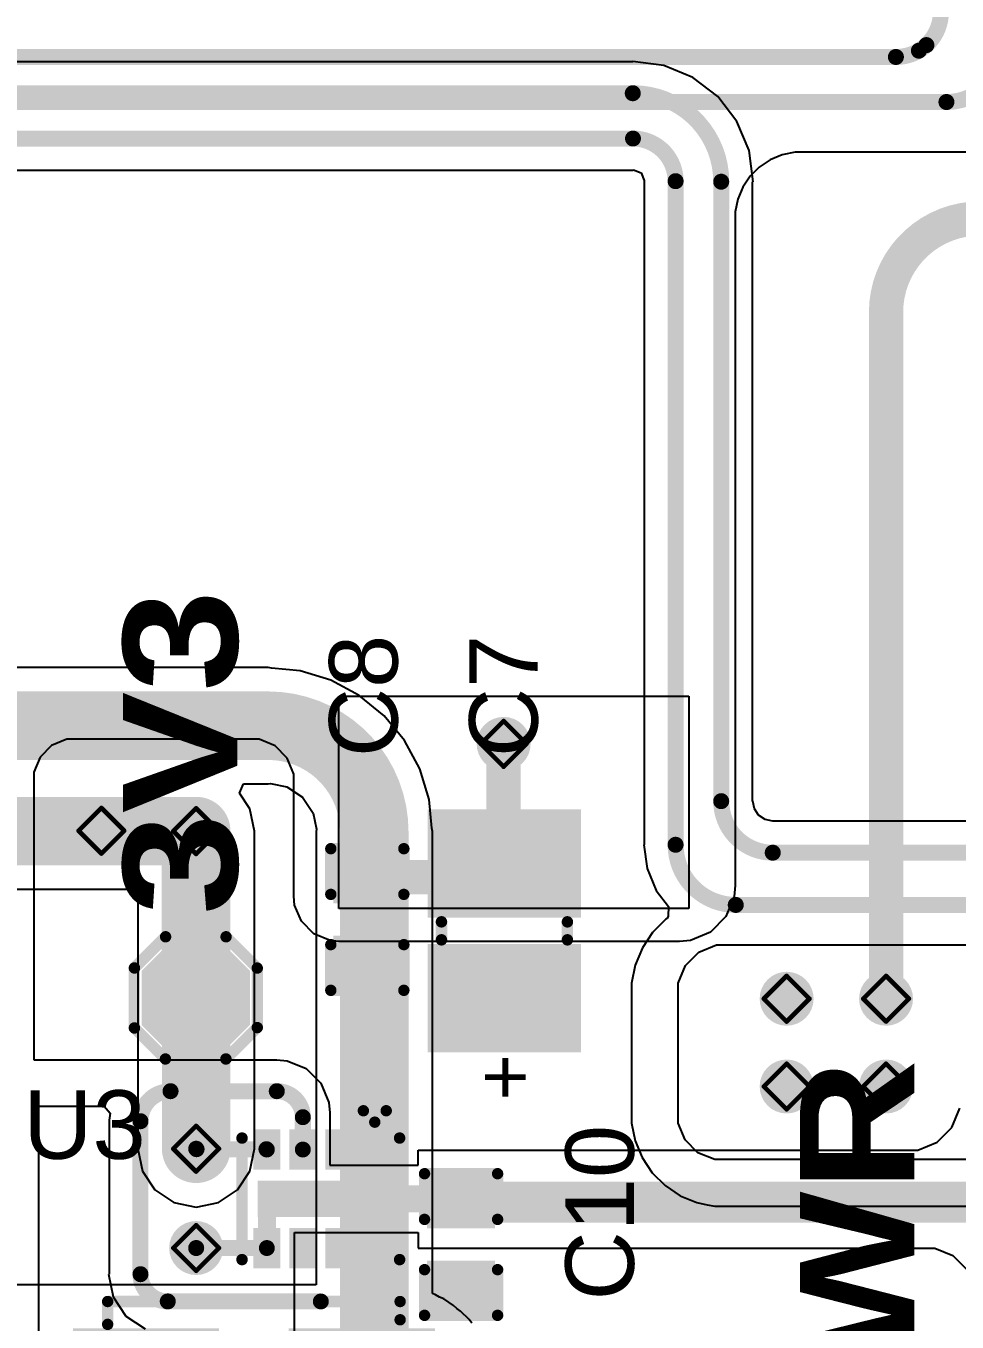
# Model space of a CAD drawing. Header units: inches. Extents: x -14 to 270, y -5 to 115.
# Drawn here: x 83 to 93.35, y 5.25 to 19.67 of the extents above; entities that cross this region are included whole.
import ezdxf

# ---------------------------------------------------------------- set-up
doc = ezdxf.new("R2010")
doc.units = ezdxf.units.IN
for name, color, linetype in [('Bottom Layer', 5, 'Continuous'), ('Drill Drawing', 1, 'Continuous'), ('Top Layer', 1, 'Continuous'), ('Top Overlay', 2, 'Continuous'), ('Top Paste', 8, 'Continuous'), ('Top Solder', 216, 'Continuous'), ('Via Holes', 16, 'Continuous')]:
    doc.layers.add(name, color=color, linetype=linetype)
doc.styles.add('Arial', font='', dxfattribs={"height": 0.2})
doc.styles.add('Arial Black_Bold', font='', dxfattribs={"height": 0.2})
doc.styles.get('Arial').set_extended_font_data('Arial')
doc.styles.get('Arial Black_Bold').set_extended_font_data('Arial Black', bold=True)

# ---------------------------------------------------------------- blocks, each defined once
blk = doc.blocks.new('T____________0_5___48')
at = {"layer": 'Top Layer'}
blk.add_hatch(color=1, dxfattribs=at).paths.add_polyline_path([(0.25, 0.5), (-0.25, 0.5), (-0.5, 0.25), (-0.5, -0.25), (-0.25, -0.5), (0.25, -0.5), (0.5, -0.25), (0.5, 0.25)])
at = {"layer": 'Top Paste'}
blk.add_hatch(color=8, dxfattribs=at).paths.add_polyline_path([(0.25, 0.5), (-0.25, 0.5), (-0.5, 0.25), (-0.5, -0.25), (-0.25, -0.5), (0.25, -0.5), (0.5, -0.25), (0.5, 0.25)])
at = {"layer": 'Top Solder'}
blk.add_hatch(color=216, dxfattribs=at).paths.add_polyline_path([(0.301, 0.602), (-0.301, 0.602), (-0.602, 0.301), (-0.602, -0.301), (-0.301, -0.602), (0.301, -0.602), (0.602, -0.301), (0.602, 0.301)])
at = {"layer": 'Top Overlay'}
for points in [[(-0.682, 0.333, 0.127, 0.127, 0), (-0.336, 0.68, 0.127, 0.127, 0)], [(-0.336, 0.68, 0.127, 0.127, 0), (0.336, 0.68, 0.127, 0.127, 0)], [(0.336, 0.68, 0.127, 0.127, 0), (0.684, 0.332, 0.127, 0.127, 0)], [(-0.682, -0.334, 0.127, 0.127, 0), (-0.682, 0.333, 0.127, 0.127, 0)], [(0.684, -0.33, 0.127, 0.127, 0), (0.684, 0.332, 0.127, 0.127, 0)], [(-0.682, -0.334, 0.127, 0.127, 0), (-0.337, -0.679, 0.127, 0.127, 0)], [(0.335, -0.679, 0.127, 0.127, 0), (0.684, -0.33, 0.127, 0.127, 0)], [(-0.337, -0.679, 0.127, 0.127, 0), (0.335, -0.679, 0.127, 0.127, 0)]]:
    blk.add_lwpolyline(points, format="xyseb", dxfattribs=at)
for points in [[(-0.367, 0.68, 0.0635, 0.0635, 1), (-0.304, 0.68, 0.0635, 0.0635, 1)], [(-0.367, 0.68, 0.0635, 0.0635, 1), (-0.304, 0.68, 0.0635, 0.0635, 1)], [(0.305, 0.68, 0.0635, 0.0635, 1), (0.368, 0.68, 0.0635, 0.0635, 1)], [(0.305, 0.68, 0.0635, 0.0635, 1), (0.368, 0.68, 0.0635, 0.0635, 1)], [(-0.714, 0.333, 0.0635, 0.0635, 1), (-0.65, 0.333, 0.0635, 0.0635, 1)], [(-0.714, 0.333, 0.0635, 0.0635, 1), (-0.65, 0.333, 0.0635, 0.0635, 1)], [(0.652, 0.332, 0.0635, 0.0635, 1), (0.715, 0.332, 0.0635, 0.0635, 1)], [(0.652, 0.332, 0.0635, 0.0635, 1), (0.715, 0.332, 0.0635, 0.0635, 1)], [(-0.714, -0.334, 0.0635, 0.0635, 1), (-0.65, -0.334, 0.0635, 0.0635, 1)], [(-0.714, -0.334, 0.0635, 0.0635, 1), (-0.65, -0.334, 0.0635, 0.0635, 1)], [(0.652, -0.33, 0.0635, 0.0635, 1), (0.715, -0.33, 0.0635, 0.0635, 1)], [(0.652, -0.33, 0.0635, 0.0635, 1), (0.715, -0.33, 0.0635, 0.0635, 1)], [(-0.369, -0.679, 0.0635, 0.0635, 1), (-0.306, -0.679, 0.0635, 0.0635, 1)], [(-0.369, -0.679, 0.0635, 0.0635, 1), (-0.306, -0.679, 0.0635, 0.0635, 1)], [(0.303, -0.679, 0.0635, 0.0635, 1), (0.367, -0.679, 0.0635, 0.0635, 1)], [(0.303, -0.679, 0.0635, 0.0635, 1), (0.367, -0.679, 0.0635, 0.0635, 1)]]:
    blk.add_lwpolyline(points, format="xyseb", close=True, dxfattribs=at)
blk = doc.blocks.new('DFN_8_1_2_1_6__50')
at = {"layer": 'Top Layer'}
for points in [[(-0.375, 0.7), (-0.375, 0.5), (-0.72, 0.5), (-0.72, 0.7)], [(0.15, 0.65), (0.15, -0.65), (-0.15, -0.65), (-0.15, 0.65)], [(0.72, 0.7), (0.72, 0.5), (0.375, 0.5), (0.375, 0.7)], [(-0.375, 0.3), (-0.375, 0.1), (-0.72, 0.1), (-0.72, 0.3)], [(0.72, 0.3), (0.72, 0.1), (0.375, 0.1), (0.375, 0.3)], [(-0.375, -0.1), (-0.375, -0.3), (-0.72, -0.3), (-0.72, -0.1)], [(0.72, -0.1), (0.72, -0.3), (0.375, -0.3), (0.375, -0.1)], [(-0.375, -0.5), (-0.375, -0.7), (-0.72, -0.7), (-0.72, -0.5)], [(0.72, -0.5), (0.72, -0.7), (0.375, -0.7), (0.375, -0.5)]]:
    blk.add_hatch(color=1, dxfattribs=at).paths.add_polyline_path(points)
at = {"layer": 'Top Paste'}
for points in [[(-0.375, 0.7), (-0.375, 0.5), (-0.72, 0.5), (-0.72, 0.7)], [(0.15, 0.65), (0.15, -0.65), (-0.15, -0.65), (-0.15, 0.65)], [(0.72, 0.7), (0.72, 0.5), (0.375, 0.5), (0.375, 0.7)], [(-0.375, 0.3), (-0.375, 0.1), (-0.72, 0.1), (-0.72, 0.3)], [(0.72, 0.3), (0.72, 0.1), (0.375, 0.1), (0.375, 0.3)], [(-0.375, -0.1), (-0.375, -0.3), (-0.72, -0.3), (-0.72, -0.1)], [(0.72, -0.1), (0.72, -0.3), (0.375, -0.3), (0.375, -0.1)], [(-0.375, -0.5), (-0.375, -0.7), (-0.72, -0.7), (-0.72, -0.5)], [(0.72, -0.5), (0.72, -0.7), (0.375, -0.7), (0.375, -0.5)]]:
    blk.add_hatch(color=8, dxfattribs=at).paths.add_polyline_path(points)
at = {"layer": 'Top Solder'}
for points in [[(-0.324, 0.751), (-0.324, 0.449), (-0.771, 0.449), (-0.771, 0.751)], [(0.771, 0.751), (0.771, 0.449), (0.324, 0.449), (0.324, 0.751)], [(0.201, 0.701), (0.201, -0.701), (-0.201, -0.701), (-0.201, 0.701)], [(-0.324, 0.351), (-0.324, 0.049), (-0.771, 0.049), (-0.771, 0.351)], [(0.771, 0.351), (0.771, 0.049), (0.324, 0.049), (0.324, 0.351)], [(-0.324, -0.049), (-0.324, -0.351), (-0.771, -0.351), (-0.771, -0.049)], [(0.771, -0.049), (0.771, -0.351), (0.324, -0.351), (0.324, -0.049)], [(-0.324, -0.449), (-0.324, -0.751), (-0.771, -0.751), (-0.771, -0.449)], [(0.771, -0.449), (0.771, -0.751), (0.324, -0.751), (0.324, -0.449)]]:
    blk.add_hatch(color=216, dxfattribs=at).paths.add_polyline_path(points)
at = {"layer": 'Top Overlay'}
for points in [[(0.676, 0.876, 0.127, 0.127, 0), (-0.676, 0.876, 0.127, 0.127, 0)], [(-0.979, 0.473, 0.127, 0.127, 0), (-0.979, 0.727, 0.127, 0.127, 0)], [(-0.852, 0.6, 0.127, 0.127, 0), (-0.979, 0.727, 0.127, 0.127, 0)], [(-0.979, 0.473, 0.127, 0.127, 0), (-0.852, 0.6, 0.127, 0.127, 0)], [(0.676, -0.876, 0.127, 0.127, 0), (-0.676, -0.876, 0.127, 0.127, 0)]]:
    blk.add_lwpolyline(points, format="xyseb", dxfattribs=at)
for points in [[(-0.708, 0.876, 0.0635, 0.0635, 1), (-0.644, 0.876, 0.0635, 0.0635, 1)], [(0.644, 0.876, 0.0635, 0.0635, 1), (0.708, 0.876, 0.0635, 0.0635, 1)], [(-1.011, 0.727, 0.0635, 0.0635, 1), (-0.948, 0.727, 0.0635, 0.0635, 1)], [(-1.011, 0.727, 0.0635, 0.0635, 1), (-0.948, 0.727, 0.0635, 0.0635, 1)], [(-0.884, 0.6, 0.0635, 0.0635, 1), (-0.821, 0.6, 0.0635, 0.0635, 1)], [(-0.884, 0.6, 0.0635, 0.0635, 1), (-0.821, 0.6, 0.0635, 0.0635, 1)], [(-1.011, 0.473, 0.0635, 0.0635, 1), (-0.948, 0.473, 0.0635, 0.0635, 1)], [(-1.011, 0.473, 0.0635, 0.0635, 1), (-0.948, 0.473, 0.0635, 0.0635, 1)], [(-0.708, -0.876, 0.0635, 0.0635, 1), (-0.644, -0.876, 0.0635, 0.0635, 1)], [(0.644, -0.876, 0.0635, 0.0635, 1), (0.708, -0.876, 0.0635, 0.0635, 1)]]:
    blk.add_lwpolyline(points, format="xyseb", close=True, dxfattribs=at)
blk = doc.blocks.new('C___0402_116')
at = {"layer": 'Top Layer'}
for points in [[(-0.699, -0.318), (-0.699, 0.317), (-0.241, 0.317), (-0.241, -0.318)], [(0.241, -0.318), (0.241, 0.317), (0.699, 0.317), (0.699, -0.318)]]:
    blk.add_hatch(color=1, dxfattribs=at).paths.add_polyline_path(points)
at = {"layer": 'Top Paste'}
for points in [[(-0.699, -0.318), (-0.699, 0.317), (-0.241, 0.317), (-0.241, -0.318)], [(0.241, -0.318), (0.241, 0.317), (0.699, 0.317), (0.699, -0.318)]]:
    blk.add_hatch(color=8, dxfattribs=at).paths.add_polyline_path(points)
at = {"layer": 'Top Solder'}
for points in [[(-0.759, -0.377), (-0.759, 0.377), (-0.181, 0.377), (-0.181, -0.377)], [(0.181, -0.377), (0.181, 0.377), (0.758, 0.377), (0.758, -0.377)]]:
    blk.add_hatch(color=216, dxfattribs=at).paths.add_polyline_path(points)
at = {"layer": 'Top Overlay'}
for points in [[(-0.787, -0.406, 0.127, 0.127, 0), (-0.787, 0.406, 0.127, 0.127, 0)], [(-0.787, 0.406, 0.127, 0.127, 0), (-0.279, 0.406, 0.127, 0.127, 0)], [(0.787, 0.406, 0.127, 0.127, 0), (0.279, 0.406, 0.127, 0.127, 0)], [(0.787, -0.406, 0.127, 0.127, 0), (0.787, 0.406, 0.127, 0.127, 0)], [(-0.279, -0.406, 0.127, 0.127, 0), (-0.787, -0.406, 0.127, 0.127, 0)], [(0.787, -0.406, 0.127, 0.127, 0), (0.279, -0.406, 0.127, 0.127, 0)]]:
    blk.add_lwpolyline(points, format="xyseb", dxfattribs=at)
for points in [[(-0.819, 0.406, 0.0635, 0.0635, 1), (-0.756, 0.406, 0.0635, 0.0635, 1)], [(-0.819, 0.406, 0.0635, 0.0635, 1), (-0.756, 0.406, 0.0635, 0.0635, 1)], [(-0.311, 0.406, 0.0635, 0.0635, 1), (-0.248, 0.406, 0.0635, 0.0635, 1)], [(0.248, 0.406, 0.0635, 0.0635, 1), (0.311, 0.406, 0.0635, 0.0635, 1)], [(0.756, 0.406, 0.0635, 0.0635, 1), (0.819, 0.406, 0.0635, 0.0635, 1)], [(0.756, 0.406, 0.0635, 0.0635, 1), (0.819, 0.406, 0.0635, 0.0635, 1)], [(-0.819, -0.406, 0.0635, 0.0635, 1), (-0.756, -0.406, 0.0635, 0.0635, 1)], [(-0.819, -0.406, 0.0635, 0.0635, 1), (-0.756, -0.406, 0.0635, 0.0635, 1)], [(-0.311, -0.406, 0.0635, 0.0635, 1), (-0.248, -0.406, 0.0635, 0.0635, 1)], [(0.248, -0.406, 0.0635, 0.0635, 1), (0.311, -0.406, 0.0635, 0.0635, 1)], [(0.756, -0.406, 0.0635, 0.0635, 1), (0.819, -0.406, 0.0635, 0.0635, 1)], [(0.756, -0.406, 0.0635, 0.0635, 1), (0.819, -0.406, 0.0635, 0.0635, 1)]]:
    blk.add_lwpolyline(points, format="xyseb", close=True, dxfattribs=at)
blk = doc.blocks.new('C____A_117')
at = {"layer": 'Top Layer'}
for points in [[(-1.91, 0.565), (-0.49, 0.565), (-0.49, -0.565), (-1.91, -0.565)], [(0.49, 0.565), (1.91, 0.565), (1.91, -0.565), (0.49, -0.565)]]:
    blk.add_hatch(color=1, dxfattribs=at).paths.add_polyline_path(points)
at = {"layer": 'Top Paste'}
for points in [[(-1.91, 0.565), (-0.49, 0.565), (-0.49, -0.565), (-1.91, -0.565)], [(0.49, 0.565), (1.91, 0.565), (1.91, -0.565), (0.49, -0.565)]]:
    blk.add_hatch(color=8, dxfattribs=at).paths.add_polyline_path(points)
at = {"layer": 'Top Solder'}
for points in [[(-2.012, 0.667), (-0.388, 0.667), (-0.388, -0.667), (-2.012, -0.667)], [(0.388, 0.667), (2.012, 0.667), (2.012, -0.667), (0.388, -0.667)]]:
    blk.add_hatch(color=216, dxfattribs=at).paths.add_polyline_path(points)
at = {"layer": 'Top Overlay'}
for points in [[(-1.626, 0.762, 0.127, 0.127, 0), (-1.626, 0.965, 0.127, 0.127, 0)], [(1.626, 0.965, 0.127, 0.127, 0), (-1.626, 0.965, 0.127, 0.127, 0)], [(1.626, 0.965, 0.127, 0.127, 0), (1.626, 0.711, 0.127, 0.127, 0)], [(-2.419, 0.325, 0.2, 0.2, 0), (-2.419, -0.275, 0.2, 0.2, 0)], [(-2.119, 0.025, 0.2, 0.2, 0), (-2.719, 0.025, 0.2, 0.2, 0)], [(-1.626, -0.762, 0.127, 0.127, 0), (-1.626, -0.965, 0.127, 0.127, 0)], [(1.626, -0.711, 0.127, 0.127, 0), (1.626, -0.965, 0.127, 0.127, 0)], [(1.626, -0.965, 0.127, 0.127, 0), (-1.626, -0.965, 0.127, 0.127, 0)]]:
    blk.add_lwpolyline(points, format="xyseb", dxfattribs=at)
for points in [[(-1.657, 0.965, 0.0635, 0.0635, 1), (-1.594, 0.965, 0.0635, 0.0635, 1)], [(-1.657, 0.965, 0.0635, 0.0635, 1), (-1.594, 0.965, 0.0635, 0.0635, 1)], [(1.594, 0.965, 0.0635, 0.0635, 1), (1.657, 0.965, 0.0635, 0.0635, 1)], [(1.594, 0.965, 0.0635, 0.0635, 1), (1.657, 0.965, 0.0635, 0.0635, 1)], [(-1.657, 0.762, 0.0635, 0.0635, 1), (-1.594, 0.762, 0.0635, 0.0635, 1)], [(1.594, 0.711, 0.0635, 0.0635, 1), (1.657, 0.711, 0.0635, 0.0635, 1)], [(-2.469, 0.325, 0.1, 0.1, 1), (-2.369, 0.325, 0.1, 0.1, 1)], [(-2.769, 0.025, 0.1, 0.1, 1), (-2.669, 0.025, 0.1, 0.1, 1)], [(-2.169, 0.025, 0.1, 0.1, 1), (-2.069, 0.025, 0.1, 0.1, 1)], [(-2.469, -0.275, 0.1, 0.1, 1), (-2.369, -0.275, 0.1, 0.1, 1)], [(-1.657, -0.762, 0.0635, 0.0635, 1), (-1.594, -0.762, 0.0635, 0.0635, 1)], [(1.594, -0.711, 0.0635, 0.0635, 1), (1.657, -0.711, 0.0635, 0.0635, 1)], [(-1.657, -0.965, 0.0635, 0.0635, 1), (-1.594, -0.965, 0.0635, 0.0635, 1)], [(-1.657, -0.965, 0.0635, 0.0635, 1), (-1.594, -0.965, 0.0635, 0.0635, 1)], [(1.594, -0.965, 0.0635, 0.0635, 1), (1.657, -0.965, 0.0635, 0.0635, 1)], [(1.594, -0.965, 0.0635, 0.0635, 1), (1.657, -0.965, 0.0635, 0.0635, 1)]]:
    blk.add_lwpolyline(points, format="xyseb", close=True, dxfattribs=at)
blk = doc.blocks.new('C___0402_118')
at = {"layer": 'Top Layer'}
for points in [[(-0.699, -0.318), (-0.699, 0.317), (-0.241, 0.317), (-0.241, -0.318)], [(0.241, -0.318), (0.241, 0.317), (0.699, 0.317), (0.699, -0.318)]]:
    blk.add_hatch(color=1, dxfattribs=at).paths.add_polyline_path(points)
at = {"layer": 'Top Paste'}
for points in [[(-0.699, -0.318), (-0.699, 0.317), (-0.241, 0.317), (-0.241, -0.318)], [(0.241, -0.318), (0.241, 0.317), (0.699, 0.317), (0.699, -0.318)]]:
    blk.add_hatch(color=8, dxfattribs=at).paths.add_polyline_path(points)
at = {"layer": 'Top Solder'}
for points in [[(-0.759, -0.377), (-0.759, 0.377), (-0.181, 0.377), (-0.181, -0.377)], [(0.181, -0.377), (0.181, 0.377), (0.758, 0.377), (0.758, -0.377)]]:
    blk.add_hatch(color=216, dxfattribs=at).paths.add_polyline_path(points)
at = {"layer": 'Top Overlay'}
for points in [[(-0.787, -0.406, 0.127, 0.127, 0), (-0.787, 0.406, 0.127, 0.127, 0)], [(-0.787, 0.406, 0.127, 0.127, 0), (-0.279, 0.406, 0.127, 0.127, 0)], [(0.787, 0.406, 0.127, 0.127, 0), (0.279, 0.406, 0.127, 0.127, 0)], [(0.787, -0.406, 0.127, 0.127, 0), (0.787, 0.406, 0.127, 0.127, 0)], [(-0.279, -0.406, 0.127, 0.127, 0), (-0.787, -0.406, 0.127, 0.127, 0)], [(0.787, -0.406, 0.127, 0.127, 0), (0.279, -0.406, 0.127, 0.127, 0)]]:
    blk.add_lwpolyline(points, format="xyseb", dxfattribs=at)
for points in [[(-0.819, 0.406, 0.0635, 0.0635, 1), (-0.756, 0.406, 0.0635, 0.0635, 1)], [(-0.819, 0.406, 0.0635, 0.0635, 1), (-0.756, 0.406, 0.0635, 0.0635, 1)], [(-0.311, 0.406, 0.0635, 0.0635, 1), (-0.248, 0.406, 0.0635, 0.0635, 1)], [(0.248, 0.406, 0.0635, 0.0635, 1), (0.311, 0.406, 0.0635, 0.0635, 1)], [(0.756, 0.406, 0.0635, 0.0635, 1), (0.819, 0.406, 0.0635, 0.0635, 1)], [(0.756, 0.406, 0.0635, 0.0635, 1), (0.819, 0.406, 0.0635, 0.0635, 1)], [(-0.819, -0.406, 0.0635, 0.0635, 1), (-0.756, -0.406, 0.0635, 0.0635, 1)], [(-0.819, -0.406, 0.0635, 0.0635, 1), (-0.756, -0.406, 0.0635, 0.0635, 1)], [(-0.311, -0.406, 0.0635, 0.0635, 1), (-0.248, -0.406, 0.0635, 0.0635, 1)], [(0.248, -0.406, 0.0635, 0.0635, 1), (0.311, -0.406, 0.0635, 0.0635, 1)], [(0.756, -0.406, 0.0635, 0.0635, 1), (0.819, -0.406, 0.0635, 0.0635, 1)], [(0.756, -0.406, 0.0635, 0.0635, 1), (0.819, -0.406, 0.0635, 0.0635, 1)]]:
    blk.add_lwpolyline(points, format="xyseb", close=True, dxfattribs=at)
blk = doc.blocks.new('T____0805_119')
at = {"layer": 'Top Layer'}
for points in [[(-1.25, 0.75), (-0.25, 0.75), (-0.25, -0.75), (-1.25, -0.75)], [(0.25, 0.75), (1.25, 0.75), (1.25, -0.75), (0.25, -0.75)]]:
    blk.add_hatch(color=1, dxfattribs=at).paths.add_polyline_path(points)
at = {"layer": 'Top Paste'}
for points in [[(-1.25, 0.75), (-0.25, 0.75), (-0.25, -0.75), (-1.25, -0.75)], [(0.25, 0.75), (1.25, 0.75), (1.25, -0.75), (0.25, -0.75)]]:
    blk.add_hatch(color=8, dxfattribs=at).paths.add_polyline_path(points)
at = {"layer": 'Top Solder'}
for points in [[(-1.352, 0.852), (-0.148, 0.852), (-0.148, -0.852), (-1.352, -0.852)], [(0.148, 0.852), (1.352, 0.852), (1.352, -0.852), (0.148, -0.852)]]:
    blk.add_hatch(color=216, dxfattribs=at).paths.add_polyline_path(points)
at = {"layer": 'Top Overlay'}
for points in [[(-0.1, 0.7, 0.127, 0.127, 0), (0.1, 0.7, 0.127, 0.127, 0)], [(-0.1, -0.7, 0.127, 0.127, 0), (0.1, -0.7, 0.127, 0.127, 0)]]:
    blk.add_lwpolyline(points, format="xyseb", dxfattribs=at)
for points in [[(-0.132, 0.7, 0.0635, 0.0635, 1), (-0.068, 0.7, 0.0635, 0.0635, 1)], [(0.068, 0.7, 0.0635, 0.0635, 1), (0.132, 0.7, 0.0635, 0.0635, 1)], [(-0.132, -0.7, 0.0635, 0.0635, 1), (-0.068, -0.7, 0.0635, 0.0635, 1)], [(0.068, -0.7, 0.0635, 0.0635, 1), (0.132, -0.7, 0.0635, 0.0635, 1)]]:
    blk.add_lwpolyline(points, format="xyseb", close=True, dxfattribs=at)
at = {"layer": 'Top Overlay', "style": 'Arial'}
blk.add_text('+', height=0.635, dxfattribs=at).set_placement((-1.887, -0.317))

msp = doc.modelspace()

# ---------------------------------------------------------------- hatches: boundary and pattern name
at = {"layer": 'Bottom Layer'}
h = msp.add_hatch(color=5, dxfattribs=at)
edge = h.paths.add_edge_path()
edge.add_arc((88.306, 11.684), 0.3, 0, 360)
h = msp.add_hatch(color=5, dxfattribs=at)
edge = h.paths.add_edge_path()
edge.add_arc((83.835, 10.718), 0.3, 0, 360)
h = msp.add_hatch(color=5, dxfattribs=at)
edge = h.paths.add_edge_path()
edge.add_arc((84.888, 10.714), 0.3, 0, 360)
h = msp.add_hatch(color=5, dxfattribs=at)
edge = h.paths.add_edge_path()
edge.add_arc((91.452, 8.85), 0.3, 0, 360)
h = msp.add_hatch(color=5, dxfattribs=at)
edge = h.paths.add_edge_path()
edge.add_arc((92.557, 8.85), 0.3, 0, 360)
h = msp.add_hatch(color=5, dxfattribs=at)
edge = h.paths.add_edge_path()
edge.add_arc((91.452, 7.874), 0.3, 0, 360)
h = msp.add_hatch(color=5, dxfattribs=at)
edge = h.paths.add_edge_path()
edge.add_arc((92.557, 7.874), 0.3, 0, 360)
h = msp.add_hatch(color=5, dxfattribs=at)
edge = h.paths.add_edge_path()
edge.add_arc((84.888, 7.182), 0.3, 0, 360)
h = msp.add_hatch(color=5, dxfattribs=at)
edge = h.paths.add_edge_path()
edge.add_arc((84.888, 6.078), 0.3, 0, 360)
at = {"layer": 'Top Layer'}
h = msp.add_hatch(color=1, dxfattribs=at)
edge = h.paths.add_edge_path()
edge.add_arc((88.306, 11.684), 0.3, 0, 360)
h = msp.add_hatch(color=1, dxfattribs=at)
edge = h.paths.add_edge_path()
edge.add_arc((83.835, 10.718), 0.3, 0, 360)
h = msp.add_hatch(color=1, dxfattribs=at)
edge = h.paths.add_edge_path()
edge.add_arc((84.888, 10.714), 0.3, 0, 360)
h = msp.add_hatch(color=1, dxfattribs=at)
edge = h.paths.add_edge_path()
edge.add_arc((91.452, 8.85), 0.3, 0, 360)
h = msp.add_hatch(color=1, dxfattribs=at)
edge = h.paths.add_edge_path()
edge.add_arc((92.557, 8.85), 0.3, 0, 360)
h = msp.add_hatch(color=1, dxfattribs=at)
edge = h.paths.add_edge_path()
edge.add_arc((91.452, 7.874), 0.3, 0, 360)
h = msp.add_hatch(color=1, dxfattribs=at)
edge = h.paths.add_edge_path()
edge.add_arc((92.557, 7.874), 0.3, 0, 360)
h = msp.add_hatch(color=1, dxfattribs=at)
edge = h.paths.add_edge_path()
edge.add_arc((84.888, 7.182), 0.3, 0, 360)
for points in [[(85.574, 5.905), (85.774, 5.905), (85.774, 6.775), (85.574, 6.775)], [(85.624, 6.475), (87.833, 6.475), (87.833, 6.775), (85.624, 6.775)], [(87.515, 6.359), (93.697, 6.359), (93.697, 6.816), (87.515, 6.816)]]:
    msp.add_hatch(color=1, dxfattribs=at).paths.add_polyline_path(points)
h = msp.add_hatch(color=1, dxfattribs=at)
edge = h.paths.add_edge_path()
edge.add_arc((84.888, 6.078), 0.3, 0, 360)
at = {"layer": 'Via Holes'}
h = msp.add_hatch(color=7, dxfattribs=at)
edge = h.paths.add_edge_path()
edge.add_arc((88.306, 11.684), 0.15, 0, 360)
h = msp.add_hatch(color=7, dxfattribs=at)
edge = h.paths.add_edge_path()
edge.add_arc((83.835, 10.718), 0.15, 0, 360)
h = msp.add_hatch(color=7, dxfattribs=at)
edge = h.paths.add_edge_path()
edge.add_arc((84.888, 10.714), 0.15, 0, 360)
h = msp.add_hatch(color=7, dxfattribs=at)
edge = h.paths.add_edge_path()
edge.add_arc((91.452, 8.85), 0.15, 0, 360)
h = msp.add_hatch(color=7, dxfattribs=at)
edge = h.paths.add_edge_path()
edge.add_arc((92.557, 8.85), 0.15, 0, 360)
h = msp.add_hatch(color=7, dxfattribs=at)
edge = h.paths.add_edge_path()
edge.add_arc((91.452, 7.874), 0.15, 0, 360)
h = msp.add_hatch(color=7, dxfattribs=at)
edge = h.paths.add_edge_path()
edge.add_arc((92.557, 7.874), 0.15, 0, 360)
h = msp.add_hatch(color=7, dxfattribs=at)
edge = h.paths.add_edge_path()
edge.add_arc((84.888, 7.182), 0.15, 0, 360)
h = msp.add_hatch(color=7, dxfattribs=at)
edge = h.paths.add_edge_path()
edge.add_arc((84.888, 6.078), 0.15, 0, 360)

# ---------------------------------------------------------------- linework, layer by layer
at = {"layer": 'Bottom Layer'}
for p, q in [((89.742, 19.268), (77.982, 19.268)), ((90.088, 19.227), (89.742, 19.273)), ((89.742, 19.273), (89.742, 19.268)), ((90.41, 19.094), (90.088, 19.227)), ((90.687, 18.881), (90.41, 19.094)), ((90.9, 18.604), (90.687, 18.881)), ((91.034, 18.282), (90.9, 18.604)), ((91.079, 17.935), (91.034, 18.282)), ((72.87, 18.065), (89.744, 18.065)), ((89.744, 18.065), (89.75, 18.067)), ((89.75, 18.067), (89.834, 18.032)), ((89.834, 18.032), (89.869, 17.948)), ((89.869, 17.948), (89.868, 17.941)), ((89.868, 17.941), (89.868, 10.562)), ((91.074, 11.047), (91.074, 17.935)), ((91.074, 17.935), (91.079, 17.935)), ((85.69, 12.533), (42.732, 12.533)), ((85.727, 12.526), (85.69, 12.533)), ((86.046, 12.495), (85.727, 12.526)), ((86.387, 12.391), (86.046, 12.495)), ((86.702, 12.223), (86.387, 12.391)), ((86.978, 11.996), (86.702, 12.223)), ((87.205, 11.72), (86.978, 11.996)), ((87.373, 11.405), (87.205, 11.72)), ((87.477, 11.064), (87.373, 11.405)), ((85.69, 11.238), (85.716, 11.244)), ((85.716, 11.244), (85.897, 11.207)), ((85.369, 11.137), (85.415, 11.238)), ((85.486, 10.962), (85.369, 11.137)), ((85.415, 11.238), (85.69, 11.238)), ((85.897, 11.207), (86.072, 11.09)), ((85.536, 10.714), (85.486, 10.962)), ((86.072, 11.09), (86.19, 10.915)), ((87.508, 10.745), (87.477, 11.064)), ((91.076, 11.047), (91.074, 11.047)), ((91.093, 10.962), (91.076, 11.047)), ((91.141, 10.89), (91.093, 10.962)), ((86.19, 10.915), (86.226, 10.734)), ((91.213, 10.842), (91.141, 10.89)), ((91.298, 10.825), (91.213, 10.842)), ((91.298, 10.823), (91.298, 10.825)), ((99.39, 10.823), (91.298, 10.823)), ((85.536, 7.182), (85.536, 10.714)), ((86.226, 10.734), (86.221, 10.708)), ((86.221, 10.708), (86.221, 5.668)), ((87.515, 10.708), (87.508, 10.745)), ((87.515, 5.572), (87.515, 10.708)), ((89.868, 10.562), (89.866, 10.562)), ((89.866, 10.562), (89.901, 10.298)), ((89.901, 10.298), (90.003, 10.052)), ((44.936, 10.067), (84.241, 10.067)), ((84.241, 10.067), (84.241, 7.182)), ((90.003, 10.052), (90.138, 9.875)), ((90.138, 9.875), (90.134, 9.768)), ((90.11, 9.734), (89.961, 9.585)), ((90.124, 9.743), (90.11, 9.734)), ((90.11, 9.734), (90.11, 9.734)), ((90.134, 9.768), (90.124, 9.743)), ((89.961, 9.585), (89.849, 9.417)), ((89.849, 9.417), (89.768, 9.222)), ((89.849, 9.417), (89.849, 9.417)), ((90.476, 9.368), (90.672, 9.449)), ((90.672, 9.449), (90.777, 9.449)), ((90.777, 9.449), (90.777, 9.449)), ((90.777, 9.449), (101.041, 9.449)), ((90.327, 9.219), (90.476, 9.368)), ((89.768, 9.222), (89.728, 9.023)), ((89.768, 9.222), (89.768, 9.222)), ((90.246, 9.023), (90.327, 9.219)), ((89.728, 9.023), (89.728, 7.569)), ((90.246, 8.918), (90.246, 9.023)), ((90.246, 7.569), (90.246, 8.918)), ((89.728, 7.569), (89.728, 7.468)), ((90.246, 7.468), (90.246, 7.569)), ((90.246, 7.569), (90.246, 7.569)), ((89.728, 7.468), (89.768, 7.27)), ((90.323, 7.281), (90.246, 7.468)), ((89.768, 7.27), (89.845, 7.083)), ((90.466, 7.138), (90.323, 7.281)), ((84.241, 7.182), (84.29, 6.934)), ((85.486, 6.934), (85.536, 7.182)), ((89.845, 7.083), (89.845, 7.083)), ((89.845, 7.083), (89.957, 6.915)), ((90.653, 7.061), (90.466, 7.138)), ((84.29, 6.934), (84.43, 6.724)), ((85.346, 6.724), (85.486, 6.934)), ((90.754, 7.061), (90.653, 7.061)), ((97.968, 7.061), (90.754, 7.061)), ((89.957, 6.915), (90.1, 6.772)), ((84.43, 6.724), (84.64, 6.584)), ((85.136, 6.584), (85.346, 6.724)), ((90.1, 6.772), (90.268, 6.66)), ((90.268, 6.66), (90.455, 6.583)), ((84.64, 6.584), (84.888, 6.534)), ((84.888, 6.534), (85.136, 6.584)), ((90.455, 6.583), (90.455, 6.583)), ((90.455, 6.583), (90.567, 6.56)), ((90.567, 6.56), (90.653, 6.543)), ((90.653, 6.543), (90.653, 6.543)), ((90.653, 6.543), (90.653, 6.543)), ((90.653, 6.543), (90.754, 6.543)), ((90.754, 6.543), (97.94, 6.543)), ((86.221, 5.668), (67.449, 5.668)), ((87.55, 5.559), (87.515, 5.572)), ((87.592, 5.531), (87.55, 5.559)), ((87.64, 5.512), (87.592, 5.531)), ((87.749, 5.44), (87.64, 5.512)), ((87.786, 5.404), (87.749, 5.44)), ((87.828, 5.376), (87.786, 5.404)), ((87.922, 5.285), (87.828, 5.376)), ((87.951, 5.243), (87.922, 5.285))]:
    msp.add_line(p, q, dxfattribs=at)
for points in [[(77.982, 18.919, 0.178, 0.178, 0), (89.742, 18.919, 0.178, 0.178, 0)], [(89.742, 18.919, 0.178, 0.178, -0.414214), (90.725, 17.935, 0.178, 0.178, 0)], [(72.87, 18.415, 0.178, 0.178, 0), (89.744, 18.415, 0.178, 0.178, 0)], [(89.744, 18.415, 0.178, 0.178, -0.414214), (90.218, 17.941, 0.178, 0.178, 0)], [(90.218, 10.562, 0.178, 0.178, 0), (90.218, 17.941, 0.178, 0.178, 0)], [(90.725, 11.047, 0.178, 0.178, 0), (90.725, 17.935, 0.178, 0.178, 0)], [(42.732, 11.886, 0.762, 0.762, 0), (85.69, 11.886, 0.762, 0.762, 0)], [(85.69, 11.886, 0.762, 0.762, -0.414214), (86.868, 10.708, 0.762, 0.762, 0)], [(91.298, 10.474, 0.178, 0.178, -0.414214), (90.725, 11.047, 0.178, 0.178, 0)], [(44.999, 10.714, 0.762, 0.762, 0), (84.888, 10.714, 0.762, 0.762, 0)], [(84.888, 7.182, 0.762, 0.762, 0), (84.888, 10.714, 0.762, 0.762, 0)], [(86.868, 4.747, 0.762, 0.762, 0), (86.868, 10.708, 0.762, 0.762, 0)], [(90.887, 9.893, 0.178, 0.178, -0.414214), (90.218, 10.562, 0.178, 0.178, 0)], [(91.298, 10.474, 0.178, 0.178, 0), (99.824, 10.474, 0.178, 0.178, 0)], [(90.887, 9.893, 0.178, 0.178, 0), (112.649, 9.893, 0.178, 0.178, 0)]]:
    msp.add_lwpolyline(points, format="xyseb", dxfattribs=at)
for points in [[(89.697, 18.919, 0.0889, 0.0889, 1), (89.786, 18.919, 0.0889, 0.0889, 1)], [(89.697, 18.919, 0.0889, 0.0889, 1), (89.786, 18.919, 0.0889, 0.0889, 1)], [(89.7, 18.415, 0.0889, 0.0889, 1), (89.788, 18.415, 0.0889, 0.0889, 1)], [(89.7, 18.415, 0.0889, 0.0889, 1), (89.788, 18.415, 0.0889, 0.0889, 1)], [(90.173, 17.941, 0.0889, 0.0889, 1), (90.262, 17.941, 0.0889, 0.0889, 1)], [(90.173, 17.941, 0.0889, 0.0889, 1), (90.262, 17.941, 0.0889, 0.0889, 1)], [(90.68, 17.935, 0.0889, 0.0889, 1), (90.769, 17.935, 0.0889, 0.0889, 1)], [(90.68, 17.935, 0.0889, 0.0889, 1), (90.769, 17.935, 0.0889, 0.0889, 1)], [(85.5, 11.886, 0.381, 0.381, 1), (85.881, 11.886, 0.381, 0.381, 1)], [(85.5, 11.886, 0.381, 0.381, 1), (85.881, 11.886, 0.381, 0.381, 1)], [(90.68, 11.047, 0.0889, 0.0889, 1), (90.769, 11.047, 0.0889, 0.0889, 1)], [(90.68, 11.047, 0.0889, 0.0889, 1), (90.769, 11.047, 0.0889, 0.0889, 1)], [(84.698, 10.714, 0.381, 0.381, 1), (85.079, 10.714, 0.381, 0.381, 1)], [(84.698, 10.714, 0.381, 0.381, 1), (85.079, 10.714, 0.381, 0.381, 1)], [(86.677, 10.708, 0.381, 0.381, 1), (87.058, 10.708, 0.381, 0.381, 1)], [(86.677, 10.708, 0.381, 0.381, 1), (87.058, 10.708, 0.381, 0.381, 1)], [(90.173, 10.562, 0.0889, 0.0889, 1), (90.262, 10.562, 0.0889, 0.0889, 1)], [(90.173, 10.562, 0.0889, 0.0889, 1), (90.262, 10.562, 0.0889, 0.0889, 1)], [(91.253, 10.474, 0.0889, 0.0889, 1), (91.342, 10.474, 0.0889, 0.0889, 1)], [(91.253, 10.474, 0.0889, 0.0889, 1), (91.342, 10.474, 0.0889, 0.0889, 1)], [(90.842, 9.893, 0.0889, 0.0889, 1), (90.931, 9.893, 0.0889, 0.0889, 1)], [(90.842, 9.893, 0.0889, 0.0889, 1), (90.931, 9.893, 0.0889, 0.0889, 1)], [(84.698, 7.182, 0.381, 0.381, 1), (85.079, 7.182, 0.381, 0.381, 1)]]:
    msp.add_lwpolyline(points, format="xyseb", close=True, dxfattribs=at)
at = {"layer": 'Drill Drawing'}
for points in [[(88.052, 11.684, 0.0508, 0.0508, 0), (88.306, 11.938, 0.0508, 0.0508, 0)], [(88.306, 11.938, 0.0508, 0.0508, 0), (88.56, 11.684, 0.0508, 0.0508, 0)], [(88.052, 11.684, 0.0508, 0.0508, 0), (88.306, 11.43, 0.0508, 0.0508, 0)], [(88.306, 11.43, 0.0508, 0.0508, 0), (88.56, 11.684, 0.0508, 0.0508, 0)], [(83.581, 10.718, 0.0508, 0.0508, 0), (83.835, 10.972, 0.0508, 0.0508, 0)], [(83.835, 10.972, 0.0508, 0.0508, 0), (84.089, 10.718, 0.0508, 0.0508, 0)], [(84.634, 10.714, 0.0508, 0.0508, 0), (84.888, 10.968, 0.0508, 0.0508, 0)], [(84.888, 10.968, 0.0508, 0.0508, 0), (85.142, 10.714, 0.0508, 0.0508, 0)], [(83.581, 10.718, 0.0508, 0.0508, 0), (83.835, 10.464, 0.0508, 0.0508, 0)], [(83.835, 10.464, 0.0508, 0.0508, 0), (84.089, 10.718, 0.0508, 0.0508, 0)], [(84.634, 10.714, 0.0508, 0.0508, 0), (84.888, 10.46, 0.0508, 0.0508, 0)], [(84.888, 10.46, 0.0508, 0.0508, 0), (85.142, 10.714, 0.0508, 0.0508, 0)], [(91.198, 8.85, 0.0508, 0.0508, 0), (91.452, 9.104, 0.0508, 0.0508, 0)], [(91.452, 9.104, 0.0508, 0.0508, 0), (91.706, 8.85, 0.0508, 0.0508, 0)], [(92.303, 8.85, 0.0508, 0.0508, 0), (92.557, 9.104, 0.0508, 0.0508, 0)], [(92.557, 9.104, 0.0508, 0.0508, 0), (92.811, 8.85, 0.0508, 0.0508, 0)], [(91.198, 8.85, 0.0508, 0.0508, 0), (91.452, 8.596, 0.0508, 0.0508, 0)], [(91.452, 8.596, 0.0508, 0.0508, 0), (91.706, 8.85, 0.0508, 0.0508, 0)], [(92.303, 8.85, 0.0508, 0.0508, 0), (92.557, 8.596, 0.0508, 0.0508, 0)], [(92.557, 8.596, 0.0508, 0.0508, 0), (92.811, 8.85, 0.0508, 0.0508, 0)], [(91.198, 7.874, 0.0508, 0.0508, 0), (91.452, 8.128, 0.0508, 0.0508, 0)], [(91.452, 8.128, 0.0508, 0.0508, 0), (91.706, 7.874, 0.0508, 0.0508, 0)], [(92.303, 7.874, 0.0508, 0.0508, 0), (92.557, 8.128, 0.0508, 0.0508, 0)], [(92.557, 8.128, 0.0508, 0.0508, 0), (92.811, 7.874, 0.0508, 0.0508, 0)], [(91.198, 7.874, 0.0508, 0.0508, 0), (91.452, 7.62, 0.0508, 0.0508, 0)], [(91.452, 7.62, 0.0508, 0.0508, 0), (91.706, 7.874, 0.0508, 0.0508, 0)], [(92.303, 7.874, 0.0508, 0.0508, 0), (92.557, 7.62, 0.0508, 0.0508, 0)], [(92.557, 7.62, 0.0508, 0.0508, 0), (92.811, 7.874, 0.0508, 0.0508, 0)], [(84.634, 7.182, 0.0508, 0.0508, 0), (84.888, 7.436, 0.0508, 0.0508, 0)], [(84.888, 7.436, 0.0508, 0.0508, 0), (85.142, 7.182, 0.0508, 0.0508, 0)], [(84.634, 7.182, 0.0508, 0.0508, 0), (84.888, 6.928, 0.0508, 0.0508, 0)], [(84.888, 6.928, 0.0508, 0.0508, 0), (85.142, 7.182, 0.0508, 0.0508, 0)], [(84.634, 6.078, 0.0508, 0.0508, 0), (84.888, 6.332, 0.0508, 0.0508, 0)], [(84.888, 6.332, 0.0508, 0.0508, 0), (85.142, 6.078, 0.0508, 0.0508, 0)], [(84.634, 6.078, 0.0508, 0.0508, 0), (84.888, 5.824, 0.0508, 0.0508, 0)], [(84.888, 5.824, 0.0508, 0.0508, 0), (85.142, 6.078, 0.0508, 0.0508, 0)]]:
    msp.add_lwpolyline(points, format="xyseb", dxfattribs=at)
for points in [[(88.293, 11.938, 0.0254, 0.0254, 1), (88.319, 11.938, 0.0254, 0.0254, 1)], [(88.293, 11.938, 0.0254, 0.0254, 1), (88.319, 11.938, 0.0254, 0.0254, 1)], [(88.039, 11.684, 0.0254, 0.0254, 1), (88.065, 11.684, 0.0254, 0.0254, 1)], [(88.039, 11.684, 0.0254, 0.0254, 1), (88.065, 11.684, 0.0254, 0.0254, 1)], [(88.547, 11.684, 0.0254, 0.0254, 1), (88.573, 11.684, 0.0254, 0.0254, 1)], [(88.547, 11.684, 0.0254, 0.0254, 1), (88.573, 11.684, 0.0254, 0.0254, 1)], [(88.293, 11.43, 0.0254, 0.0254, 1), (88.319, 11.43, 0.0254, 0.0254, 1)], [(88.293, 11.43, 0.0254, 0.0254, 1), (88.319, 11.43, 0.0254, 0.0254, 1)], [(83.822, 10.972, 0.0254, 0.0254, 1), (83.847, 10.972, 0.0254, 0.0254, 1)], [(83.822, 10.972, 0.0254, 0.0254, 1), (83.847, 10.972, 0.0254, 0.0254, 1)], [(84.875, 10.968, 0.0254, 0.0254, 1), (84.901, 10.968, 0.0254, 0.0254, 1)], [(84.875, 10.968, 0.0254, 0.0254, 1), (84.901, 10.968, 0.0254, 0.0254, 1)], [(83.568, 10.718, 0.0254, 0.0254, 1), (83.593, 10.718, 0.0254, 0.0254, 1)], [(83.568, 10.718, 0.0254, 0.0254, 1), (83.593, 10.718, 0.0254, 0.0254, 1)], [(84.076, 10.718, 0.0254, 0.0254, 1), (84.101, 10.718, 0.0254, 0.0254, 1)], [(84.076, 10.718, 0.0254, 0.0254, 1), (84.101, 10.718, 0.0254, 0.0254, 1)], [(84.621, 10.714, 0.0254, 0.0254, 1), (84.647, 10.714, 0.0254, 0.0254, 1)], [(84.621, 10.714, 0.0254, 0.0254, 1), (84.647, 10.714, 0.0254, 0.0254, 1)], [(85.129, 10.714, 0.0254, 0.0254, 1), (85.155, 10.714, 0.0254, 0.0254, 1)], [(85.129, 10.714, 0.0254, 0.0254, 1), (85.155, 10.714, 0.0254, 0.0254, 1)], [(83.822, 10.464, 0.0254, 0.0254, 1), (83.847, 10.464, 0.0254, 0.0254, 1)], [(83.822, 10.464, 0.0254, 0.0254, 1), (83.847, 10.464, 0.0254, 0.0254, 1)], [(84.875, 10.46, 0.0254, 0.0254, 1), (84.901, 10.46, 0.0254, 0.0254, 1)], [(84.875, 10.46, 0.0254, 0.0254, 1), (84.901, 10.46, 0.0254, 0.0254, 1)], [(91.439, 9.104, 0.0254, 0.0254, 1), (91.465, 9.104, 0.0254, 0.0254, 1)], [(91.439, 9.104, 0.0254, 0.0254, 1), (91.465, 9.104, 0.0254, 0.0254, 1)], [(92.545, 9.104, 0.0254, 0.0254, 1), (92.57, 9.104, 0.0254, 0.0254, 1)], [(92.545, 9.104, 0.0254, 0.0254, 1), (92.57, 9.104, 0.0254, 0.0254, 1)], [(91.185, 8.85, 0.0254, 0.0254, 1), (91.211, 8.85, 0.0254, 0.0254, 1)], [(91.185, 8.85, 0.0254, 0.0254, 1), (91.211, 8.85, 0.0254, 0.0254, 1)], [(91.693, 8.85, 0.0254, 0.0254, 1), (91.719, 8.85, 0.0254, 0.0254, 1)], [(91.693, 8.85, 0.0254, 0.0254, 1), (91.719, 8.85, 0.0254, 0.0254, 1)], [(92.291, 8.85, 0.0254, 0.0254, 1), (92.316, 8.85, 0.0254, 0.0254, 1)], [(92.291, 8.85, 0.0254, 0.0254, 1), (92.316, 8.85, 0.0254, 0.0254, 1)], [(92.799, 8.85, 0.0254, 0.0254, 1), (92.824, 8.85, 0.0254, 0.0254, 1)], [(92.799, 8.85, 0.0254, 0.0254, 1), (92.824, 8.85, 0.0254, 0.0254, 1)], [(91.439, 8.596, 0.0254, 0.0254, 1), (91.465, 8.596, 0.0254, 0.0254, 1)], [(91.439, 8.596, 0.0254, 0.0254, 1), (91.465, 8.596, 0.0254, 0.0254, 1)], [(92.545, 8.596, 0.0254, 0.0254, 1), (92.57, 8.596, 0.0254, 0.0254, 1)], [(92.545, 8.596, 0.0254, 0.0254, 1), (92.57, 8.596, 0.0254, 0.0254, 1)], [(91.439, 8.128, 0.0254, 0.0254, 1), (91.465, 8.128, 0.0254, 0.0254, 1)], [(91.439, 8.128, 0.0254, 0.0254, 1), (91.465, 8.128, 0.0254, 0.0254, 1)], [(92.545, 8.128, 0.0254, 0.0254, 1), (92.57, 8.128, 0.0254, 0.0254, 1)], [(92.545, 8.128, 0.0254, 0.0254, 1), (92.57, 8.128, 0.0254, 0.0254, 1)], [(91.185, 7.874, 0.0254, 0.0254, 1), (91.211, 7.874, 0.0254, 0.0254, 1)], [(91.185, 7.874, 0.0254, 0.0254, 1), (91.211, 7.874, 0.0254, 0.0254, 1)], [(91.693, 7.874, 0.0254, 0.0254, 1), (91.719, 7.874, 0.0254, 0.0254, 1)], [(91.693, 7.874, 0.0254, 0.0254, 1), (91.719, 7.874, 0.0254, 0.0254, 1)], [(92.291, 7.874, 0.0254, 0.0254, 1), (92.316, 7.874, 0.0254, 0.0254, 1)], [(92.291, 7.874, 0.0254, 0.0254, 1), (92.316, 7.874, 0.0254, 0.0254, 1)], [(92.799, 7.874, 0.0254, 0.0254, 1), (92.824, 7.874, 0.0254, 0.0254, 1)], [(92.799, 7.874, 0.0254, 0.0254, 1), (92.824, 7.874, 0.0254, 0.0254, 1)], [(91.439, 7.62, 0.0254, 0.0254, 1), (91.465, 7.62, 0.0254, 0.0254, 1)], [(91.439, 7.62, 0.0254, 0.0254, 1), (91.465, 7.62, 0.0254, 0.0254, 1)], [(92.545, 7.62, 0.0254, 0.0254, 1), (92.57, 7.62, 0.0254, 0.0254, 1)], [(92.545, 7.62, 0.0254, 0.0254, 1), (92.57, 7.62, 0.0254, 0.0254, 1)], [(84.875, 7.436, 0.0254, 0.0254, 1), (84.901, 7.436, 0.0254, 0.0254, 1)], [(84.875, 7.436, 0.0254, 0.0254, 1), (84.901, 7.436, 0.0254, 0.0254, 1)], [(84.621, 7.182, 0.0254, 0.0254, 1), (84.647, 7.182, 0.0254, 0.0254, 1)], [(84.621, 7.182, 0.0254, 0.0254, 1), (84.647, 7.182, 0.0254, 0.0254, 1)], [(85.129, 7.182, 0.0254, 0.0254, 1), (85.155, 7.182, 0.0254, 0.0254, 1)], [(85.129, 7.182, 0.0254, 0.0254, 1), (85.155, 7.182, 0.0254, 0.0254, 1)], [(84.875, 6.928, 0.0254, 0.0254, 1), (84.901, 6.928, 0.0254, 0.0254, 1)], [(84.875, 6.928, 0.0254, 0.0254, 1), (84.901, 6.928, 0.0254, 0.0254, 1)], [(84.875, 6.332, 0.0254, 0.0254, 1), (84.901, 6.332, 0.0254, 0.0254, 1)], [(84.875, 6.332, 0.0254, 0.0254, 1), (84.901, 6.332, 0.0254, 0.0254, 1)], [(84.621, 6.078, 0.0254, 0.0254, 1), (84.647, 6.078, 0.0254, 0.0254, 1)], [(84.621, 6.078, 0.0254, 0.0254, 1), (84.647, 6.078, 0.0254, 0.0254, 1)], [(85.129, 6.078, 0.0254, 0.0254, 1), (85.155, 6.078, 0.0254, 0.0254, 1)], [(85.129, 6.078, 0.0254, 0.0254, 1), (85.155, 6.078, 0.0254, 0.0254, 1)], [(84.875, 5.824, 0.0254, 0.0254, 1), (84.901, 5.824, 0.0254, 0.0254, 1)], [(84.875, 5.824, 0.0254, 0.0254, 1), (84.901, 5.824, 0.0254, 0.0254, 1)]]:
    msp.add_lwpolyline(points, format="xyseb", close=True, dxfattribs=at)
at = {"layer": 'Top Layer'}
for p, q in [((91.269, 18.179), (91.148, 18.098)), ((91.403, 18.234), (91.269, 18.179)), ((91.545, 18.263), (91.403, 18.234)), ((91.618, 18.263), (91.545, 18.263)), ((95.225, 18.263), (91.618, 18.263)), ((91.148, 18.098), (91.046, 17.996)), ((90.965, 17.875), (90.909, 17.741)), ((91.046, 17.996), (90.965, 17.875)), ((90.909, 17.741), (90.881, 17.599)), ((90.881, 17.599), (90.881, 17.526)), ((90.881, 17.526), (90.881, 17.526)), ((90.881, 17.526), (90.881, 10.108)), ((86.473, 9.855), (86.473, 12.213)), ((86.473, 12.213), (90.363, 12.213)), ((90.363, 12.213), (90.363, 9.855)), ((83.45, 11.735), (83.282, 11.665)), ((83.541, 11.735), (83.45, 11.735)), ((85.491, 11.735), (83.541, 11.735)), ((85.587, 11.735), (85.491, 11.735)), ((85.491, 11.735), (85.491, 11.735)), ((85.765, 11.661), (85.587, 11.735)), ((83.153, 11.537), (83.083, 11.369)), ((83.282, 11.665), (83.153, 11.537)), ((85.901, 11.526), (85.765, 11.661)), ((85.974, 11.348), (85.901, 11.526)), ((83.083, 11.369), (83.083, 11.278)), ((83.083, 11.278), (83.083, 11.278)), ((83.083, 11.278), (83.083, 8.172)), ((85.974, 11.252), (85.974, 11.348)), ((85.974, 9.989), (85.974, 11.252)), ((90.881, 10.108), (90.869, 9.987)), ((85.983, 9.891), (85.974, 9.989)), ((85.974, 9.989), (85.974, 9.989)), ((90.869, 9.987), (90.777, 9.763)), ((86.058, 9.711), (85.983, 9.891)), ((90.363, 9.855), (86.473, 9.855)), ((86.195, 9.572), (86.058, 9.711)), ((90.777, 9.763), (90.605, 9.592)), ((86.376, 9.497), (86.195, 9.572)), ((90.605, 9.592), (90.382, 9.499)), ((86.473, 9.487), (86.376, 9.497)), ((90.261, 9.487), (86.473, 9.487)), ((90.382, 9.499), (90.261, 9.487)), ((90.261, 9.487), (90.261, 9.487)), ((83.083, 8.172), (85.785, 8.172)), ((85.785, 8.172), (85.9, 8.161)), ((85.9, 8.161), (86.112, 8.073)), ((86.112, 8.073), (86.275, 7.91)), ((86.275, 7.91), (86.363, 7.698)), ((83.138, 1.275), (83.138, 7.654)), ((83.138, 7.654), (83.866, 7.654)), ((83.866, 7.654), (83.933, 7.578)), ((86.363, 7.698), (86.374, 7.583)), ((83.922, 7.501), (83.92, 7.488)), ((83.933, 7.578), (83.922, 7.501)), ((86.374, 7.583), (86.374, 7.583)), ((86.374, 7.583), (86.374, 7)), ((93.287, 7.419), (93.376, 7.633)), ((83.92, 7.488), (83.92, 5.787)), ((93.124, 7.256), (93.287, 7.419)), ((92.91, 7.167), (93.124, 7.256)), ((87.357, 7.167), (92.795, 7.167)), ((87.357, 7), (87.357, 7.167)), ((92.795, 7.167), (92.91, 7.167)), ((86.374, 7), (87.357, 7)), ((85.98, -0.599), (85.98, 6.25)), ((85.98, 6.25), (87.357, 6.25)), ((87.357, 6.25), (87.357, 6.078)), ((87.357, 6.078), (92.992, 6.078)), ((92.992, 6.078), (93.1, 6.078)), ((93.1, 6.078), (93.299, 5.995)), ((93.299, 5.995), (93.452, 5.842)), ((83.92, 5.787), (83.914, 5.787)), ((83.914, 5.787), (83.964, 5.535)), ((83.964, 5.535), (84.107, 5.321)), ((84.107, 5.321), (84.321, 5.178))]:
    msp.add_line(p, q, dxfattribs=at)
for points in [[(93.167, 19.822, 0.178, 0.178, -0.209948), (93.005, 19.454, 0.178, 0.178, 0)], [(92.922, 19.392, 0.178, 0.178, -0.134828), (92.667, 19.322, 0.178, 0.178, 0)], [(93.005, 19.454, 0.178, 0.178, -0.051783), (92.922, 19.392, 0.178, 0.178, 0)], [(93.853, 19.446, 0.178, 0.178, -0.414214), (93.228, 18.821, 0.178, 0.178, 0)], [(63.337, 19.322, 0.178, 0.178, 0), (92.667, 19.322, 0.178, 0.178, 0)], [(63.544, 18.821, 0.178, 0.178, 0), (93.228, 18.821, 0.178, 0.178, 0)], [(92.557, 16.484, 0.381, 0.381, -0.414214), (93.599, 17.526, 0.381, 0.381, 0)], [(92.557, 8.85, 0.381, 0.381, 0), (92.557, 16.484, 0.381, 0.381, 0)], [(88.306, 10.518, 0.381, 0.381, 0), (88.306, 11.684, 0.381, 0.381, 0)], [(84.884, 10.71, 0.762, 0.762, 0), (84.888, 10.714, 0.762, 0.762, 0)], [(84.884, 8.859, 0.762, 0.762, 0), (84.884, 10.71, 0.762, 0.762, 0)], [(88.306, 10.518, 0.381, 0.381, 0), (88.392, 10.432, 0.381, 0.381, 0)], [(88.315, 10.355, 0.381, 0.381, -0.414214), (88.161, 10.201, 0.381, 0.381, 0)], [(86.791, 10.201, 0.381, 0.381, 0), (88.161, 10.201, 0.381, 0.381, 0)], [(84.269, 7.488, 0.178, 0.178, -0.414214), (84.604, 7.822, 0.178, 0.178, 0)], [(84.604, 7.822, 0.178, 0.178, 0), (85.785, 7.822, 0.178, 0.178, 0)], [(85.785, 7.822, 0.178, 0.178, -0.414214), (86.074, 7.533, 0.178, 0.178, 0)], [(84.269, 5.787, 0.178, 0.178, 0), (84.269, 7.488, 0.178, 0.178, 0)], [(86.074, 7.173, 0.178, 0.178, 0), (86.074, 7.533, 0.178, 0.178, 0)], [(84.888, 7.182, 0.178, 0.178, 0), (84.893, 7.177, 0.178, 0.178, 0)], [(84.893, 7.177, 0.178, 0.178, 0), (85.67, 7.177, 0.178, 0.178, 0)], [(85.67, 7.177, 0.178, 0.178, 0), (85.674, 7.173, 0.178, 0.178, 0)], [(84.888, 6.078, 0.178, 0.178, 0), (85.674, 6.078, 0.178, 0.178, 0)], [(84.573, 5.484, 0.178, 0.178, -0.414214), (84.269, 5.787, 0.178, 0.178, 0)], [(84.573, 5.484, 0.178, 0.178, 0), (86.274, 5.484, 0.178, 0.178, 0)]]:
    msp.add_lwpolyline(points, format="xyseb", dxfattribs=at)
for points in [[(92.878, 19.392, 0.0889, 0.0889, 1), (92.967, 19.392, 0.0889, 0.0889, 1)], [(92.878, 19.392, 0.0889, 0.0889, 1), (92.967, 19.392, 0.0889, 0.0889, 1)], [(92.961, 19.454, 0.0889, 0.0889, 1), (93.05, 19.454, 0.0889, 0.0889, 1)], [(92.961, 19.454, 0.0889, 0.0889, 1), (93.05, 19.454, 0.0889, 0.0889, 1)], [(92.622, 19.322, 0.0889, 0.0889, 1), (92.711, 19.322, 0.0889, 0.0889, 1)], [(92.622, 19.322, 0.0889, 0.0889, 1), (92.711, 19.322, 0.0889, 0.0889, 1)], [(93.184, 18.821, 0.0889, 0.0889, 1), (93.273, 18.821, 0.0889, 0.0889, 1)], [(93.184, 18.821, 0.0889, 0.0889, 1), (93.273, 18.821, 0.0889, 0.0889, 1)], [(92.462, 16.484, 0.191, 0.191, 1), (92.653, 16.484, 0.191, 0.191, 1)], [(92.462, 16.484, 0.191, 0.191, 1), (92.653, 16.484, 0.191, 0.191, 1)], [(88.211, 11.684, 0.191, 0.191, 1), (88.401, 11.684, 0.191, 0.191, 1)], [(84.693, 10.71, 0.381, 0.381, 1), (85.074, 10.71, 0.381, 0.381, 1)], [(84.693, 10.71, 0.381, 0.381, 1), (85.074, 10.71, 0.381, 0.381, 1)], [(84.698, 10.714, 0.381, 0.381, 1), (85.079, 10.714, 0.381, 0.381, 1)], [(88.211, 10.518, 0.191, 0.191, 1), (88.401, 10.518, 0.191, 0.191, 1)], [(88.211, 10.518, 0.191, 0.191, 1), (88.401, 10.518, 0.191, 0.191, 1)], [(88.22, 10.355, 0.191, 0.191, 1), (88.41, 10.355, 0.191, 0.191, 1)], [(88.297, 10.432, 0.191, 0.191, 1), (88.487, 10.432, 0.191, 0.191, 1)], [(86.696, 10.201, 0.191, 0.191, 1), (86.886, 10.201, 0.191, 0.191, 1)], [(88.066, 10.201, 0.191, 0.191, 1), (88.256, 10.201, 0.191, 0.191, 1)], [(88.066, 10.201, 0.191, 0.191, 1), (88.256, 10.201, 0.191, 0.191, 1)], [(84.693, 8.859, 0.381, 0.381, 1), (85.074, 8.859, 0.381, 0.381, 1)], [(92.462, 8.85, 0.191, 0.191, 1), (92.653, 8.85, 0.191, 0.191, 1)], [(84.559, 7.822, 0.0889, 0.0889, 1), (84.648, 7.822, 0.0889, 0.0889, 1)], [(84.559, 7.822, 0.0889, 0.0889, 1), (84.648, 7.822, 0.0889, 0.0889, 1)], [(85.74, 7.822, 0.0889, 0.0889, 1), (85.829, 7.822, 0.0889, 0.0889, 1)], [(85.74, 7.822, 0.0889, 0.0889, 1), (85.829, 7.822, 0.0889, 0.0889, 1)], [(84.225, 7.488, 0.0889, 0.0889, 1), (84.314, 7.488, 0.0889, 0.0889, 1)], [(84.225, 7.488, 0.0889, 0.0889, 1), (84.314, 7.488, 0.0889, 0.0889, 1)], [(86.03, 7.533, 0.0889, 0.0889, 1), (86.118, 7.533, 0.0889, 0.0889, 1)], [(86.03, 7.533, 0.0889, 0.0889, 1), (86.118, 7.533, 0.0889, 0.0889, 1)], [(84.844, 7.182, 0.0889, 0.0889, 1), (84.933, 7.182, 0.0889, 0.0889, 1)], [(84.848, 7.177, 0.0889, 0.0889, 1), (84.937, 7.177, 0.0889, 0.0889, 1)], [(84.848, 7.177, 0.0889, 0.0889, 1), (84.937, 7.177, 0.0889, 0.0889, 1)], [(85.625, 7.177, 0.0889, 0.0889, 1), (85.714, 7.177, 0.0889, 0.0889, 1)], [(85.625, 7.177, 0.0889, 0.0889, 1), (85.714, 7.177, 0.0889, 0.0889, 1)], [(85.63, 7.173, 0.0889, 0.0889, 1), (85.718, 7.173, 0.0889, 0.0889, 1)], [(86.03, 7.173, 0.0889, 0.0889, 1), (86.118, 7.173, 0.0889, 0.0889, 1)], [(84.844, 6.078, 0.0889, 0.0889, 1), (84.933, 6.078, 0.0889, 0.0889, 1)], [(85.63, 6.078, 0.0889, 0.0889, 1), (85.718, 6.078, 0.0889, 0.0889, 1)], [(84.225, 5.787, 0.0889, 0.0889, 1), (84.314, 5.787, 0.0889, 0.0889, 1)], [(84.225, 5.787, 0.0889, 0.0889, 1), (84.314, 5.787, 0.0889, 0.0889, 1)], [(84.528, 5.484, 0.0889, 0.0889, 1), (84.617, 5.484, 0.0889, 0.0889, 1)], [(84.528, 5.484, 0.0889, 0.0889, 1), (84.617, 5.484, 0.0889, 0.0889, 1)], [(86.23, 5.484, 0.0889, 0.0889, 1), (86.318, 5.484, 0.0889, 0.0889, 1)]]:
    msp.add_lwpolyline(points, format="xyseb", close=True, dxfattribs=at)

# ---------------------------------------------------------------- block references
for name, p, rotation in [('T____0805_119', (88.315, 9.605), 90), ('C___0402_118', (86.791, 9.731), 270), ('DFN_8_1_2_1_6__50', (86.274, 6.625), 270), ('C___0402_116', (87.833, 6.117), 270), ('C____A_117', (85.53, 4.518), 180)]:
    msp.add_blockref(name, p, dxfattribs=dict(rotation=rotation))
msp.add_blockref('T____________0_5___48', (84.884, 8.859))

# ---------------------------------------------------------------- texts
at = {"layer": 'Top Overlay'}
for s, height, style, p in [('3V3', 1.27, 'Arial Black_Bold', (85.346, 9.781)), ('C8', 0.762, 'Arial', (87.128, 11.537)), ('C7', 0.762, 'Arial', (88.685, 11.537)), ('PWR', 1.27, 'Arial Black_Bold', (92.87, 3.436)), ('C10', 0.762, 'Arial', (89.754, 5.495))]:
    msp.add_text(s, height=height, rotation=90, dxfattribs=dict(at, style=style)).set_placement(p)
at = {"layer": 'Top Overlay', "style": 'Arial'}
msp.add_text('U3', height=0.762, dxfattribs=at).set_placement((82.967, 7.07))

doc.saveas('drawing.dxf')
